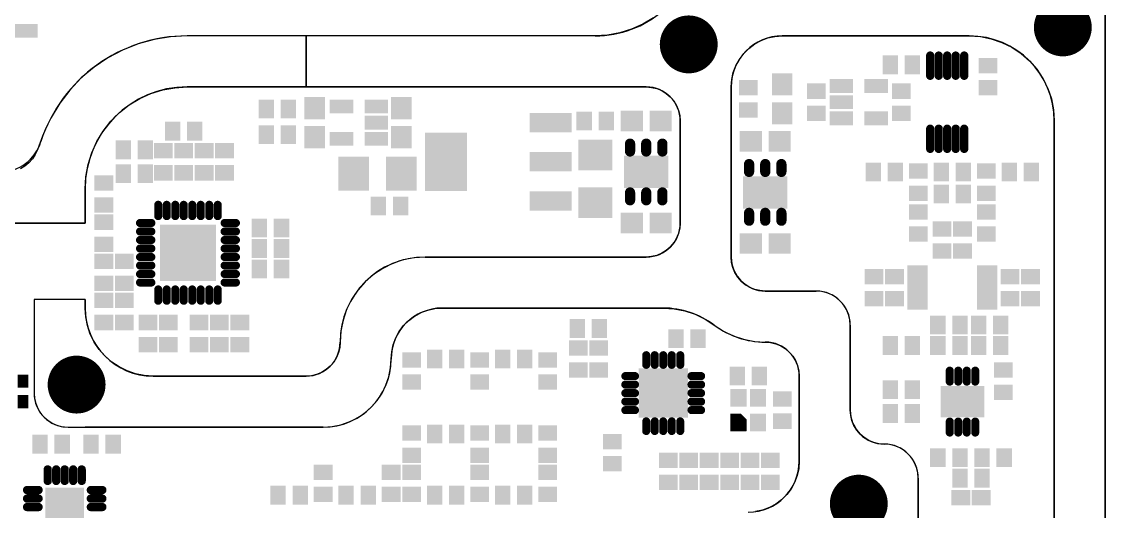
# Model space of a CAD drawing. Extents: x 0 to 122, y 0 to 96.
# Drawn here: x 58.3 to 122, y 35 to 63.8 of the extents above; entities that cross this region are included whole.
import ezdxf

# ---------------------------------------------------------------- set-up
doc = ezdxf.new("R2010")
doc.units = 0
doc.layers.add('29', color=253, linetype='CONTINUOUS')

# ---------------------------------------------------------------- blocks, each defined once
blk = doc.blocks.new('RECT')
blk.add_solid([(-0.5, -0.5), (0.5, -0.5), (-0.5, 0.5), (0.5, 0.5)])
blk = doc.blocks.new('RECT170112X96000R100')
at = {"const_width": 0.3}
blk.add_lwpolyline([(0.3816, 0), (0.3816, 0, 0.4142), (0.2316, 0.15), (-0.2316, 0.15, 0.4142), (-0.3816, 0), (-0.3816, 0, 0.4142), (-0.2316, -0.15), (0.2316, -0.15, 0.4142)], format="xyb", close=True, dxfattribs=at)
blk.add_solid([(-0.257, -0.0254), (0.257, -0.0254), (-0.257, 0.0254), (0.257, 0.0254)])
blk = doc.blocks.new('RECT166592X75712R100')
at = {"const_width": 0.2366}
blk.add_lwpolyline([(0.4023, 0), (0.4023, 0, 0.4142), (0.284, 0.1183), (-0.284, 0.1183, 0.4142), (-0.4023, 0), (-0.4023, 0, 0.4142), (-0.284, -0.1183), (0.284, -0.1183, 0.4142)], format="xyb", close=True, dxfattribs=at)
blk.add_solid([(-0.3094, -0.0254), (0.3094, -0.0254), (-0.3094, 0.0254), (0.3094, 0.0254)])
blk = doc.blocks.new('RECT182480X75712R100')
at = {"const_width": 0.2366}
blk.add_lwpolyline([(0.452, 0), (0.452, 0, 0.4142), (0.3337, 0.1183), (-0.3337, 0.1183, 0.4142), (-0.452, 0), (-0.452, 0, 0.4142), (-0.3337, -0.1183), (0.3337, -0.1183, 0.4142)], format="xyb", close=True, dxfattribs=at)
blk.add_solid([(-0.3591, -0.0254), (0.3591, -0.0254), (-0.3591, 0.0254), (0.3591, 0.0254)])
blk = doc.blocks.new('RECT186400X77600R100')
at = {"const_width": 0.2425}
blk.add_lwpolyline([(0.4613, 0), (0.4613, 0, 0.4142), (0.34, 0.1213), (-0.34, 0.1213, 0.4142), (-0.4613, 0), (-0.4613, 0, 0.4142), (-0.34, -0.1213), (0.34, -0.1213, 0.4142)], format="xyb", close=True, dxfattribs=at)
blk.add_solid([(-0.3654, -0.0254), (0.3654, -0.0254), (-0.3654, 0.0254), (0.3654, 0.0254)])
blk = doc.blocks.new('RECT179280X75712R100')
at = {"const_width": 0.2366}
blk.add_lwpolyline([(0.442, 0), (0.442, 0, 0.4142), (0.3236, 0.1183), (-0.3236, 0.1183, 0.4142), (-0.442, 0), (-0.442, 0, 0.4142), (-0.3236, -0.1183), (0.3236, -0.1183, 0.4142)], format="xyb", close=True, dxfattribs=at)
blk.add_solid([(-0.3491, -0.0254), (0.3491, -0.0254), (-0.3491, 0.0254), (0.3491, 0.0254)])
blk = doc.blocks.new('RECT267856X77312R100')
at = {"const_width": 0.2416}
blk.add_lwpolyline([(0.7163, 0), (0.7163, 0, 0.4142), (0.5955, 0.1208), (-0.5955, 0.1208, 0.4142), (-0.7163, 0), (-0.7163, 0, 0.4142), (-0.5955, -0.1208), (0.5955, -0.1208, 0.4142)], format="xyb", close=True, dxfattribs=at)
blk.add_solid([(-0.6209, -0.0254), (0.6209, -0.0254), (-0.6209, 0.0254), (0.6209, 0.0254)])

msp = doc.modelspace()

# ---------------------------------------------------------------- linework, layer by layer
at = {"layer": '29'}
for p, q in [((122, 96), (122, 0)), ((122, 0), (122, 66)), ((95.4246, 64.0555), (94.8003, 63.6829)), ((93.4412, 63.1732), (92.7258, 63.0434)), ((94.136, 63.3873), (93.4412, 63.1732)), ((94.8003, 63.6829), (94.136, 63.3873)), ((65.1114, 62.5275), (64.2011, 62.1658)), ((66.0553, 62.789), (65.1114, 62.5275)), ((67.0219, 62.9471), (66.0553, 62.789)), ((68, 63), (67.0219, 62.9471)), ((75, 63), (68, 63)), ((92, 63), (68, 63)), ((92, 63), (75, 63)), ((75, 63), (75, 60)), ((75, 60), (75, 63)), ((92.7258, 63.0434), (92, 63)), ((101.0354, 62.2673), (101.3781, 62.5238)), ((101.3781, 62.5238), (101.7538, 62.7289)), ((101.7538, 62.7289), (102.1548, 62.8785)), ((102.1548, 62.8785), (102.5731, 62.9695)), ((102.5731, 62.9695), (103, 63)), ((103, 63), (114, 63)), ((114, 63), (103, 63)), ((114, 63), (114.6526, 62.9572)), ((114.6526, 62.9572), (115.2941, 62.8296)), ((115.2941, 62.8296), (115.9134, 62.6194)), ((115.9134, 62.6194), (116.5, 62.3301)), ((64.2011, 62.1658), (63.3352, 61.7079)), ((100.4762, 61.6219), (100.7328, 61.9646)), ((100.7328, 61.9646), (101.0354, 62.2673)), ((116.5, 62.3301), (117.0438, 61.9668)), ((117.0438, 61.9668), (117.5355, 61.5355)), ((63.3352, 61.7079), (62.5238, 61.1594)), ((100.1215, 60.8452), (100.2711, 61.2462)), ((100.2711, 61.2462), (100.4762, 61.6219)), ((117.5355, 61.5355), (117.9668, 61.0438)), ((62.5238, 61.1594), (61.7762, 60.5265)), ((100.0305, 60.4269), (100.1215, 60.8452)), ((117.9668, 61.0438), (118.3301, 60.5)), ((61.7762, 60.5265), (61.1013, 59.8166)), ((66.5641, 59.8257), (67.2768, 59.9563)), ((67.2768, 59.9563), (68, 60)), ((68, 60), (75, 60)), ((95, 60), (68, 60)), ((75, 60), (95, 60)), ((95, 60), (95.3129, 59.9754)), ((95.3129, 59.9754), (95.618, 59.9021)), ((100, 60), (100.0305, 60.4269)), ((100, 50), (100, 60)), ((100, 60), (100, 50)), ((118.3301, 60.5), (118.6194, 59.9134)), ((118.6194, 59.9134), (118.8296, 59.2941)), ((61.1013, 59.8166), (60.5069, 59.0381)), ((64.5916, 58.9379), (65.2117, 59.3127)), ((65.2117, 59.3127), (65.8724, 59.6101)), ((65.8724, 59.6101), (66.5641, 59.8257)), ((95.618, 59.9021), (95.908, 59.782)), ((95.908, 59.782), (96.1756, 59.618)), ((96.1756, 59.618), (96.4142, 59.4142)), ((96.4142, 59.4142), (96.618, 59.1756)), ((118.8296, 59.2941), (118.9572, 58.6526)), ((60.5069, 59.0381), (60, 58.2)), ((64.0213, 58.4911), (64.5916, 58.9379)), ((96.618, 59.1756), (96.782, 58.908)), ((96.782, 58.908), (96.9021, 58.618)), ((118.9572, 58.6526), (119, 58)), ((60, 58.2), (59.7326, 57.6579)), ((63.5089, 57.9787), (64.0213, 58.4911)), ((96.9021, 58.618), (96.9754, 58.3129)), ((96.9754, 58.3129), (97, 58)), ((97, 58), (97, 52)), ((97, 52), (97, 58)), ((119, 58), (119, 27)), ((119, 27), (119, 58)), ((59.7326, 57.6579), (59.5, 57.1)), ((62.6873, 56.7883), (63.0621, 57.4084)), ((63.0621, 57.4084), (63.5089, 57.9787)), ((59.5, 57.1), (59.2, 56.3)), ((62.3899, 56.1276), (62.6873, 56.7883)), ((59.2, 56.3), (59.072, 56.021)), ((62.1744, 55.4359), (62.3899, 56.1276)), ((58.6978, 55.5365), (58.4601, 55.3422)), ((58.9033, 55.7645), (58.6978, 55.5365)), ((59.072, 56.021), (58.9033, 55.7645)), ((58.4601, 55.3422), (58.1959, 55.1861)), ((62.0437, 54.7232), (62.1744, 55.4359)), ((62, 54), (62.0437, 54.7232)), ((62, 52), (62, 54)), ((62, 54), (62, 52)), ((50, 52), (62, 52)), ((59, 52), (50, 52)), ((62, 52), (59, 52)), ((96.9754, 51.6871), (96.9021, 51.382)), ((97, 52), (96.9754, 51.6871)), ((96.782, 51.092), (96.618, 50.8244)), ((96.9021, 51.382), (96.782, 51.092)), ((96.1756, 50.382), (95.908, 50.218)), ((96.4142, 50.5858), (96.1756, 50.382)), ((96.618, 50.8244), (96.4142, 50.5858)), ((80.7059, 49.8296), (80.0866, 49.6194)), ((81.3474, 49.9572), (80.7059, 49.8296)), ((82, 50), (81.3474, 49.9572)), ((95, 50), (82, 50)), ((82, 50), (95, 50)), ((95.3129, 50.0246), (95, 50)), ((95.618, 50.0979), (95.3129, 50.0246)), ((95.908, 50.218), (95.618, 50.0979)), ((100.0246, 49.6871), (100, 50)), ((79.5, 49.3301), (78.9562, 48.9668)), ((80.0866, 49.6194), (79.5, 49.3301)), ((100.0979, 49.382), (100.0246, 49.6871)), ((100.218, 49.092), (100.0979, 49.382)), ((100.382, 48.8244), (100.218, 49.092)), ((78.4645, 48.5355), (78.0332, 48.0438)), ((78.9562, 48.9668), (78.4645, 48.5355)), ((100.5858, 48.5858), (100.382, 48.8244)), ((100.8244, 48.382), (100.5858, 48.5858)), ((78.0332, 48.0438), (77.6699, 47.5)), ((101.092, 48.218), (100.8244, 48.382)), ((101.382, 48.0979), (101.092, 48.218)), ((101.6871, 48.0246), (101.382, 48.0979)), ((102, 48), (101.6871, 48.0246)), ((105, 48), (102, 48)), ((102, 48), (105, 48)), ((105.3129, 47.9754), (105, 48)), ((105.618, 47.9021), (105.3129, 47.9754)), ((105.908, 47.782), (105.618, 47.9021)), ((62, 47.5), (59, 47.5)), ((59, 47.5), (59, 42)), ((62, 47.5), (59, 47.5)), ((59, 47.5), (59, 47)), ((62, 47), (62, 47.5)), ((62, 47.5), (62, 47)), ((77.6699, 47.5), (77.3806, 46.9134)), ((106.1756, 47.618), (105.908, 47.782)), ((106.4142, 47.4142), (106.1756, 47.618)), ((106.618, 47.1756), (106.4142, 47.4142)), ((106.782, 46.908), (106.618, 47.1756)), ((59, 47), (59, 42)), ((62.0342, 46.4779), (62, 47)), ((77.3806, 46.9134), (77.1704, 46.2941)), ((81.0354, 46.2673), (81.3781, 46.5238)), ((81.3781, 46.5238), (81.7538, 46.7289)), ((81.7538, 46.7289), (82.1548, 46.8785)), ((82.1548, 46.8785), (82.5731, 46.9695)), ((82.5731, 46.9695), (83, 47)), ((83, 47), (96, 47)), ((96, 47), (83, 47)), ((96, 47), (96.6417, 46.9586)), ((96.6417, 46.9586), (97.2728, 46.8353)), ((97.2728, 46.8353), (97.8829, 46.6319)), ((97.8829, 46.6319), (98.4618, 46.352)), ((106.9021, 46.618), (106.782, 46.908)), ((106.9754, 46.3129), (106.9021, 46.618)), ((62.1363, 45.9647), (62.0342, 46.4779)), ((62.3045, 45.4693), (62.1363, 45.9647)), ((77.1704, 46.2941), (77.0428, 45.6526)), ((80.4762, 45.6219), (80.7328, 45.9646)), ((80.7328, 45.9646), (81.0354, 46.2673)), ((98.4618, 46.352), (99, 46)), ((99, 46), (99.5382, 45.648)), ((107, 46), (106.9754, 46.3129)), ((107, 41), (107, 46)), ((107, 46), (107, 41)), ((62.5359, 45), (62.3045, 45.4693)), ((77.0428, 45.6526), (77, 45)), ((80.2711, 45.2462), (80.4762, 45.6219)), ((99.5382, 45.648), (100.1171, 45.3681)), ((100.1171, 45.3681), (100.7272, 45.1647)), ((62.8266, 44.565), (62.5359, 45)), ((76.9754, 44.6871), (76.9021, 44.382)), ((77, 45), (76.9754, 44.6871)), ((80.0305, 44.4269), (80.1215, 44.8452)), ((80.1215, 44.8452), (80.2711, 45.2462)), ((100.7272, 45.1647), (101.3583, 45.0414)), ((101.3583, 45.0414), (102, 45)), ((102, 45), (102.3129, 44.9754)), ((102.3129, 44.9754), (102.618, 44.9021)), ((102.618, 44.9021), (102.908, 44.782)), ((102.908, 44.782), (103.1756, 44.618)), ((103.1756, 44.618), (103.4142, 44.4142)), ((63.1716, 44.1716), (62.8266, 44.565)), ((63.565, 43.8266), (63.1716, 44.1716)), ((76.782, 44.092), (76.618, 43.8244)), ((76.9021, 44.382), (76.782, 44.092)), ((79.9658, 43.4779), (80, 44)), ((80, 44), (80.0305, 44.4269)), ((103.4142, 44.4142), (103.618, 44.1756)), ((103.618, 44.1756), (103.782, 43.908)), ((64, 43.5359), (63.565, 43.8266)), ((64.4693, 43.3045), (64, 43.5359)), ((76.1756, 43.382), (75.908, 43.218)), ((76.4142, 43.5858), (76.1756, 43.382)), ((76.618, 43.8244), (76.4142, 43.5858)), ((79.8637, 42.9647), (79.9658, 43.4779)), ((103.782, 43.908), (103.9021, 43.618)), ((103.9021, 43.618), (103.9754, 43.3129)), ((64.9647, 43.1363), (64.4693, 43.3045)), ((65.4779, 43.0342), (64.9647, 43.1363)), ((66, 43), (65.4779, 43.0342)), ((75, 43), (66, 43)), ((66, 43), (75, 43)), ((75.3129, 43.0246), (75, 43)), ((75.618, 43.0979), (75.3129, 43.0246)), ((75.908, 43.218), (75.618, 43.0979)), ((79.6955, 42.4693), (79.8637, 42.9647)), ((103.9754, 43.3129), (104, 43)), ((104, 43), (104, 38)), ((104, 38), (104, 43)), ((79.4641, 42), (79.6955, 42.4693)), ((59, 42), (59.0246, 41.6871)), ((59.0246, 41.6871), (59.0979, 41.382)), ((78.8284, 41.1716), (79.1734, 41.565)), ((79.1734, 41.565), (79.4641, 42)), ((59.0979, 41.382), (59.218, 41.092)), ((59.218, 41.092), (59.382, 40.8244)), ((59.382, 40.8244), (59.5858, 40.5858)), ((78, 40.5359), (78.435, 40.8266)), ((78.435, 40.8266), (78.8284, 41.1716)), ((107.0246, 40.6871), (107, 41)), ((59.5858, 40.5858), (59.8244, 40.382)), ((59.8244, 40.382), (60.092, 40.218)), ((60.092, 40.218), (60.382, 40.0979)), ((77.0353, 40.1363), (77.5307, 40.3045)), ((77.5307, 40.3045), (78, 40.5359)), ((107.0979, 40.382), (107.0246, 40.6871)), ((107.218, 40.092), (107.0979, 40.382)), ((60.382, 40.0979), (60.6871, 40.0246)), ((60.6871, 40.0246), (61, 40)), ((61, 40), (76, 40)), ((61, 40), (65, 40)), ((65, 40), (62, 40)), ((66, 40), (65, 40)), ((76, 40), (66, 40)), ((76, 40), (76.5221, 40.0342)), ((76.5221, 40.0342), (77.0353, 40.1363)), ((107.382, 39.8244), (107.218, 40.092)), ((107.5858, 39.5858), (107.382, 39.8244)), ((107.8244, 39.382), (107.5858, 39.5858)), ((108.092, 39.218), (107.8244, 39.382)), ((108.382, 39.0979), (108.092, 39.218)), ((108.6871, 39.0246), (108.382, 39.0979)), ((109, 39), (108.6871, 39.0246)), ((109.3129, 38.9754), (109, 39)), ((109.618, 38.9021), (109.3129, 38.9754)), ((109.908, 38.782), (109.618, 38.9021)), ((110.1756, 38.618), (109.908, 38.782)), ((110.4142, 38.4142), (110.1756, 38.618)), ((110.618, 38.1756), (110.4142, 38.4142)), ((104, 38), (103.9695, 37.5731)), ((110.782, 37.908), (110.618, 38.1756)), ((110.9021, 37.618), (110.782, 37.908)), ((110.9754, 37.3129), (110.9021, 37.618)), ((103.8785, 37.1548), (103.7289, 36.7538)), ((103.9695, 37.5731), (103.8785, 37.1548)), ((111, 37), (110.9754, 37.3129)), ((111, 34), (111, 37)), ((111, 37), (111, 34)), ((103.5238, 36.3781), (103.2673, 36.0354)), ((103.7289, 36.7538), (103.5238, 36.3781)), ((102.9646, 35.7328), (102.6219, 35.4762)), ((103.2673, 36.0354), (102.9646, 35.7328)), ((101.8452, 35.1215), (101.4269, 35.0305)), ((102.2462, 35.2711), (101.8452, 35.1215)), ((102.6219, 35.4762), (102.2462, 35.2711))]:
    msp.add_line(p, q, dxfattribs=at)
for points, const_width in [([(119.5, 62.6492, 1), (119.5, 64.3508, 1), (119.5, 62.6492)], 1.7016), ([(97.5, 61.6492, 1), (97.5, 63.3508, 1), (97.5, 61.6492)], 1.7016), ([(61.5, 41.6492, 1), (61.5, 43.3508, 1), (61.5, 41.6492)], 1.7016), ([(99.975, 40.7877, 1), (99.975, 40.7623)], 0.0254), ([(99.9877, 40.775, 1), (99.9623, 40.775)], 0.0254), ([(100.559, 40.784, 1), (100.541, 40.766)], 0.0254), ([(100.55, 40.7623, 1), (100.55, 40.7877)], 0.0254), ([(99.975, 40.7543, 1), (99.975, 40.7289)], 0.0254), ([(99.975, 40.7035, 1), (99.975, 40.6781)], 0.0254), ([(99.975, 40.6527, 1), (99.975, 40.6273)], 0.0254), ([(99.975, 40.6019, 1), (99.975, 40.5765)], 0.0254), ([(99.975, 40.5511, 1), (99.975, 40.5257)], 0.0254), ([(99.975, 40.5003, 1), (99.975, 40.4749)], 0.0254), ([(99.975, 40.4495, 1), (99.975, 40.4241)], 0.0254), ([(99.975, 40.3987, 1), (99.975, 40.3733)], 0.0254), ([(99.975, 40.3479, 1), (99.975, 40.3225)], 0.0254), ([(99.975, 40.2971, 1), (99.975, 40.2717)], 0.0254), ([(99.975, 40.2463, 1), (99.975, 40.2209)], 0.0254), ([(99.975, 40.1955, 1), (99.975, 40.1701)], 0.0254), ([(99.975, 40.1447, 1), (99.975, 40.1193)], 0.0254), ([(100.5834, 40.7289, 1), (100.5834, 40.7543)], 0.0254), ([(100.6342, 40.6781, 1), (100.6342, 40.7035)], 0.0254), ([(100.685, 40.6273, 1), (100.685, 40.6527)], 0.0254), ([(100.7358, 40.5765, 1), (100.7358, 40.6019)], 0.0254), ([(100.7866, 40.5257, 1), (100.7866, 40.5511)], 0.0254), ([(100.8374, 40.4749, 1), (100.8374, 40.5003)], 0.0254), ([(100.8877, 40.45, 1), (100.8623, 40.45)], 0.0254), ([(100.866, 40.441, 1), (100.884, 40.459)], 0.0254), ([(100.875, 40.4241, 1), (100.875, 40.4495)], 0.0254), ([(100.875, 40.3733, 1), (100.875, 40.3987)], 0.0254), ([(100.875, 40.3225, 1), (100.875, 40.3479)], 0.0254), ([(100.875, 40.2717, 1), (100.875, 40.2971)], 0.0254), ([(100.875, 40.2209, 1), (100.875, 40.2463)], 0.0254), ([(100.875, 40.1701, 1), (100.875, 40.1955)], 0.0254), ([(100.875, 40.1193, 1), (100.875, 40.1447)], 0.0254), ([(99.975, 40.0939, 1), (99.975, 40.0685)], 0.0254), ([(99.975, 40.0431, 1), (99.975, 40.0177)], 0.0254), ([(99.975, 39.9923, 1), (99.975, 39.9669)], 0.0254), ([(99.975, 39.9415, 1), (99.975, 39.9161)], 0.0254), ([(99.975, 39.8907, 1), (99.975, 39.8653)], 0.0254), ([(99.975, 39.8399, 1), (99.975, 39.8145)], 0.0254), ([(99.975, 39.7891, 1), (99.975, 39.7637)], 0.0254), ([(99.975, 39.7877, 1), (99.975, 39.7623)], 0.0254), ([(99.9623, 39.775, 1), (99.9877, 39.775)], 0.0254), ([(100.8623, 39.775, 1), (100.8877, 39.775)], 0.0254), ([(100.875, 40.0685, 1), (100.875, 40.0939)], 0.0254), ([(100.875, 40.0177, 1), (100.875, 40.0431)], 0.0254), ([(100.875, 39.9669, 1), (100.875, 39.9923)], 0.0254), ([(100.875, 39.9161, 1), (100.875, 39.9415)], 0.0254), ([(100.875, 39.8653, 1), (100.875, 39.8907)], 0.0254), ([(100.875, 39.8145, 1), (100.875, 39.8399)], 0.0254), ([(100.875, 39.7637, 1), (100.875, 39.7891)], 0.0254), ([(100.875, 39.7623, 1), (100.875, 39.7877)], 0.0254), ([(107.5, 34.6492, 1), (107.5, 36.3508, 1), (107.5, 34.6492)], 1.7016)]:
    msp.add_lwpolyline(points, format="xyb", dxfattribs=dict(at, const_width=const_width))
at = {"layer": '29', "const_width": 0.0508}
for points in [[(99.975, 40.775), (100.55, 40.775)], [(99.975, 39.775), (99.975, 40.775)], [(100.55, 40.775), (100.875, 40.45)], [(99.975, 40.7416), (100.5834, 40.7416)], [(99.975, 40.6908), (100.6342, 40.6908)], [(99.975, 40.64), (100.685, 40.64)], [(99.975, 40.5892), (100.7358, 40.5892)], [(99.975, 40.5384), (100.7866, 40.5384)], [(99.975, 40.4876), (100.8374, 40.4876)], [(99.975, 40.4368), (100.875, 40.4368)], [(99.975, 40.386), (100.875, 40.386)], [(99.975, 40.3352), (100.875, 40.3352)], [(99.975, 40.2844), (100.875, 40.2844)], [(99.975, 40.2336), (100.875, 40.2336)], [(99.975, 40.1828), (100.875, 40.1828)], [(99.975, 40.132), (100.875, 40.132)], [(100.875, 40.45), (100.875, 39.775)], [(99.975, 40.0812), (100.875, 40.0812)], [(99.975, 40.0304), (100.875, 40.0304)], [(99.975, 39.9796), (100.875, 39.9796)], [(99.975, 39.9288), (100.875, 39.9288)], [(99.975, 39.878), (100.875, 39.878)], [(99.975, 39.8272), (100.875, 39.8272)], [(99.975, 39.7764), (100.875, 39.7764)], [(100.875, 39.775), (99.975, 39.775)]]:
    msp.add_lwpolyline(points, dxfattribs=at)
at = {"layer": '29'}
for centre, radius, start, end in [((92, 69.0833), 6.0833, 270, 311.1121), ((68, 53.9355), 9.0645, 90, 161.5779), ((103, 60), 3, 90, 180), ((114, 58), 5, 0, 90), ((68, 54), 6, 90, 180), ((95, 58), 2, 0, 90), ((57, 57.5), 2.5, 270, 343.7398), ((95, 52), 2, 270, 0), ((82, 45), 5, 90, 180), ((102, 50), 2, 180, 270), ((105, 46), 2, 0, 90), ((66, 47), 4, 180, 270), ((83, 44), 3, 90, 180), ((96, 42), 5, 53.1301, 90), ((102, 50), 5, 233.1301, 270), ((75, 45), 2, 270, 0), ((102, 43), 2, 0, 90), ((76, 44), 4, 270, 0), ((61, 42), 2, 180, 270), ((109, 41), 2, 180, 270), ((109, 37), 2, 0, 90), ((101, 38), 3, 270, 0)]:
    msp.add_arc(centre, radius, start, end, dxfattribs=at)

# ---------------------------------------------------------------- block references
for p, xscale, yscale, rotation in [((58, 63.295), 0.8032, 2.4032, 90), ((115.1, 61.25), 0.9032, 1.1032, 270), ((103, 60.15), 1.3032, 1.2032, 90), ((101, 59.95), 0.9032, 1.1032, 90), ((105, 59.75), 0.9032, 1.1032, 270), ((110, 59.75), 0.9032, 1.1032, 270), ((115.1, 59.95), 0.9032, 1.1032, 270), ((75.5, 58.75), 1.3032, 1.2032, 90), ((80.6, 58.75), 1.3032, 1.2032, 90), ((77.0755, 58.85), 1.3833, 0.8124, 180), ((79.1245, 58.85), 1.3833, 0.8124, 180), ((101, 58.65), 0.9032, 1.1032, 90), ((103, 58.45), 1.3032, 1.2032, 90), ((105, 58.45), 0.9032, 1.1032, 270), ((110, 58.45), 0.9032, 1.1032, 270), ((79.1245, 57.9), 1.3833, 0.8124, 180), ((89.3726, 57.9), 2.4683, 1.1323, 180), ((91.35, 58), 0.9032, 1.1032, 180), ((92.65, 58), 0.9032, 1.1032, 180), ((94.15, 58), 1.3032, 1.2032, 180), ((95.85, 58), 1.3032, 1.2032, 180), ((72.65, 57.2), 0.9032, 1.1032, 180), ((73.95, 57.2), 0.9032, 1.1032, 180), ((75.5, 57.05), 1.3032, 1.2032, 90), ((80.6, 57.05), 1.3032, 1.2032, 90), ((101.15, 56.8), 1.3032, 1.2032, 180), ((102.85, 56.8), 1.3032, 1.2032, 180), ((64.25, 56.3), 0.9032, 1.1032, 180), ((65.55, 56.3), 0.9032, 1.1032, 180), ((77.0755, 56.95), 1.3833, 0.8124, 180), ((79.1245, 56.95), 1.3833, 0.8124, 180), ((83.2274, 55.6), 2.4683, 3.4323, 180), ((92, 56), 1.8032, 2.0032, 270), ((66.6, 56.25), 0.9032, 1.1032, 90), ((67.8, 56.25), 0.9032, 1.1032, 90), ((69, 56.25), 0.9032, 1.1032, 270), ((70.2, 56.25), 0.9032, 1.1032, 270), ((89.3726, 55.6), 2.4683, 1.1323, 180), ((64.25, 54.9), 0.9032, 1.1032, 180), ((65.55, 54.9), 0.9032, 1.1032, 180), ((77.8, 54.9), 1.8032, 2.0032, 180), ((80.6, 54.9), 1.8032, 2.0032, 180), ((95, 55), 1.9032, 2.6032, 270), ((111, 55.05), 0.9032, 1.1032, 270), ((115, 55.05), 0.9032, 1.1032, 270), ((66.6, 54.95), 0.9032, 1.1032, 90), ((67.8, 54.95), 0.9032, 1.1032, 90), ((69, 54.95), 0.9032, 1.1032, 270), ((70.2, 54.95), 0.9032, 1.1032, 270), ((63.1, 54.35), 0.9032, 1.1032, 90), ((102, 53.8), 1.9032, 2.6032, 270), ((111, 53.75), 0.9032, 1.1032, 270), ((115, 53.75), 0.9032, 1.1032, 270), ((79.25, 53), 0.9032, 1.1032, 180), ((80.55, 53), 0.9032, 1.1032, 180), ((89.3726, 53.3), 2.4683, 1.1323, 180), ((92, 53.2), 1.8032, 2.0032, 270), ((63.1, 53.05), 0.9032, 1.1032, 90), ((111, 52.65), 0.9032, 1.1032, 270), ((115, 52.65), 0.9032, 1.1032, 270), ((63.1, 52.05), 0.9032, 1.1032, 90), ((94.15, 52), 1.3032, 1.2032, 180), ((95.85, 52), 1.3032, 1.2032, 180), ((68.05, 50.25), 3.3032, 3.3032, 270), ((111, 51.35), 0.9032, 1.1032, 270), ((112.4, 51.65), 0.9032, 1.1032, 90), ((113.6, 51.65), 0.9032, 1.1032, 270), ((115, 51.35), 0.9032, 1.1032, 270), ((63.1, 50.75), 0.9032, 1.1032, 90), ((72.25, 50.5), 0.9032, 1.1032, 180), ((73.55, 50.5), 0.9032, 1.1032, 180), ((101.15, 50.8), 1.3032, 1.2032, 180), ((102.85, 50.8), 1.3032, 1.2032, 180), ((112.4, 50.35), 0.9032, 1.1032, 90), ((113.6, 50.35), 0.9032, 1.1032, 270), ((63.1, 49.75), 0.9032, 1.1032, 90), ((64.3, 49.75), 0.9032, 1.1032, 270), ((108.4, 48.85), 0.9032, 1.1032, 90), ((109.6, 48.85), 0.9032, 1.1032, 90), ((110.95, 49.175), 0.6532, 1.2032, 90), ((115.05, 49.175), 0.6532, 1.2032, 90), ((116.4, 48.85), 0.9032, 1.1032, 270), ((117.6, 48.85), 0.9032, 1.1032, 270), ((63.1, 48.45), 0.9032, 1.1032, 90), ((64.3, 48.45), 0.9032, 1.1032, 270), ((110.95, 48.525), 0.6532, 1.2032, 90), ((115.05, 48.525), 0.6532, 1.2032, 90), ((63.1, 47.45), 0.9032, 1.1032, 90), ((64.3, 47.45), 0.9032, 1.1032, 270), ((108.4, 47.55), 0.9032, 1.1032, 90), ((109.6, 47.55), 0.9032, 1.1032, 90), ((110.95, 47.875), 0.6532, 1.2032, 90), ((115.05, 47.875), 0.6532, 1.2032, 90), ((116.4, 47.55), 0.9032, 1.1032, 270), ((117.6, 47.55), 0.9032, 1.1032, 270), ((110.95, 47.225), 0.6532, 1.2032, 90), ((115.05, 47.225), 0.6532, 1.2032, 90), ((63.1, 46.15), 0.9032, 1.1032, 90), ((64.3, 46.15), 0.9032, 1.1032, 270), ((65.7, 46.15), 0.9032, 1.1032, 270), ((66.9, 46.15), 0.9032, 1.1032, 270), ((68.7, 46.15), 0.9032, 1.1032, 90), ((69.9, 46.15), 0.9032, 1.1032, 270), ((71.1, 46.15), 0.9032, 1.1032, 270), ((112.15, 46), 0.9032, 1.1032, 180), ((113.45, 46), 0.9032, 1.1032, 180), ((65.7, 44.85), 0.9032, 1.1032, 270), ((66.9, 44.85), 0.9032, 1.1032, 270), ((68.7, 44.85), 0.9032, 1.1032, 90), ((69.9, 44.85), 0.9032, 1.1032, 270), ((71.1, 44.85), 0.9032, 1.1032, 270), ((96.75, 45.2), 0.9032, 1.1032, 180), ((98.05, 45.2), 0.9032, 1.1032, 180), ((114.55, 44.8), 0.9032, 1.1032, 180), ((115.85, 44.8), 0.9032, 1.1032, 180), ((91, 44.65), 0.9032, 1.1032, 270), ((92.2, 44.65), 0.9032, 1.1032, 270), ((81.2, 43.95), 0.9032, 1.1032, 270), ((82.55, 44), 0.9032, 1.1032, 180), ((83.85, 44), 0.9032, 1.1032, 180), ((85.2, 43.95), 0.9032, 1.1032, 270), ((86.55, 44), 0.9032, 1.1032, 180), ((87.85, 44), 0.9032, 1.1032, 180), ((89.2, 43.95), 0.9032, 1.1032, 270), ((91, 43.35), 0.9032, 1.1032, 270), ((92.2, 43.35), 0.9032, 1.1032, 270), ((96, 42), 2.9032, 2.9032, 180), ((100.35, 43), 0.9032, 1.1032, 180), ((101.65, 43), 0.9032, 1.1032, 180), ((116, 43.35), 0.9032, 1.1032, 90), ((58.35, 42.6996), 0.7741, 0.6271, 90), ((81.2, 42.65), 0.9032, 1.1032, 270), ((85.2, 42.65), 0.9032, 1.1032, 270), ((89.2, 42.65), 0.9032, 1.1032, 270), ((100.425, 41.725), 1.05, 0.95, 270), ((101.575, 41.725), 1.05, 0.95, 270), ((103, 41.65), 0.9032, 1.1032, 270), ((113.6, 41.5), 1.8532, 2.5832, 90), ((116, 42.05), 0.9032, 1.1032, 90), ((58.35, 41.5004), 0.7741, 0.6271, 90), ((101.575, 40.275), 1.05, 0.95, 270), ((103, 40.35), 0.9032, 1.1032, 270), ((82.55, 39.6), 0.9032, 1.1032, 180), ((83.85, 39.6), 0.9032, 1.1032, 180), ((86.55, 39.6), 0.9032, 1.1032, 180), ((87.85, 39.6), 0.9032, 1.1032, 180), ((59.35, 39), 0.9032, 1.1032, 180), ((60.65, 39), 0.9032, 1.1032, 180), ((62.35, 39), 0.9032, 1.1032, 180), ((63.65, 39), 0.9032, 1.1032, 180), ((81.2, 39.65), 0.9032, 1.1032, 270), ((85.2, 39.65), 0.9032, 1.1032, 270), ((89.2, 39.65), 0.9032, 1.1032, 270), ((93, 39.15), 0.9032, 1.1032, 270), ((81.2, 38.35), 0.9032, 1.1032, 270), ((85.2, 38.35), 0.9032, 1.1032, 270), ((89.2, 38.35), 0.9032, 1.1032, 270), ((93, 37.85), 0.9032, 1.1032, 270), ((96.3, 38.05), 0.9032, 1.1032, 90), ((97.5, 38.05), 0.9032, 1.1032, 270), ((98.7, 38.05), 0.9032, 1.1032, 270), ((99.9, 38.05), 0.9032, 1.1032, 90), ((101.1, 38.05), 0.9032, 1.1032, 90), ((102.3, 38.05), 0.9032, 1.1032, 270), ((112.15, 38.2), 0.9032, 1.1032, 180), ((113.45, 38.2), 0.9032, 1.1032, 180), ((76, 37.35), 0.9032, 1.1032, 270), ((80, 37.35), 0.9032, 1.1032, 90), ((81.2, 37.35), 0.9032, 1.1032, 90), ((85.2, 37.35), 0.9032, 1.1032, 90), ((89.2, 37.35), 0.9032, 1.1032, 90), ((96.3, 36.75), 0.9032, 1.1032, 90), ((97.5, 36.75), 0.9032, 1.1032, 270), ((98.7, 36.75), 0.9032, 1.1032, 270), ((99.9, 36.75), 0.9032, 1.1032, 90), ((101.1, 36.75), 0.9032, 1.1032, 90), ((102.3, 36.75), 0.9032, 1.1032, 270), ((113.45, 37), 0.9032, 1.1032, 180), ((114.75, 37), 0.9032, 1.1032, 180), ((76, 36.05), 0.9032, 1.1032, 270), ((77.35, 36), 0.9032, 1.1032, 180), ((78.65, 36), 0.9032, 1.1032, 180), ((80, 36.05), 0.9032, 1.1032, 90), ((81.2, 36.05), 0.9032, 1.1032, 90), ((82.55, 36), 0.9032, 1.1032, 180), ((83.85, 36), 0.9032, 1.1032, 180), ((85.2, 36.05), 0.9032, 1.1032, 90), ((86.55, 36), 0.9032, 1.1032, 180), ((87.85, 36), 0.9032, 1.1032, 180), ((89.2, 36.05), 0.9032, 1.1032, 90), ((113.5, 35.85), 0.9032, 1.1032, 270), ((114.7, 35.85), 0.9032, 1.1032, 270)]:
    msp.add_blockref('RECT', p, dxfattribs=dict(at, xscale=xscale, yscale=yscale, rotation=rotation))
for p, xscale, yscale in [((109.35, 61.3), 0.9032, 1.1032), ((110.65, 61.3), 0.9032, 1.1032), ((106.4755, 60.05), 1.3833, 0.8124), ((108.5245, 60.05), 1.3833, 0.8124), ((106.4755, 59.1), 1.3833, 0.8124), ((72.65, 58.7), 0.9032, 1.1032), ((73.95, 58.7), 0.9032, 1.1032), ((106.4755, 58.15), 1.3833, 0.8124), ((108.5245, 58.15), 1.3833, 0.8124), ((67.15, 57.4), 0.9032, 1.1032), ((68.45, 57.4), 0.9032, 1.1032), ((108.35, 55), 0.9032, 1.1032), ((109.65, 55), 0.9032, 1.1032), ((112.35, 55), 0.9032, 1.1032), ((113.65, 55), 0.9032, 1.1032), ((116.35, 55), 0.9032, 1.1032), ((117.65, 55), 0.9032, 1.1032), ((112.35, 53.7), 0.9032, 1.1032), ((113.65, 53.7), 0.9032, 1.1032), ((72.25, 51.7), 0.9032, 1.1032), ((73.55, 51.7), 0.9032, 1.1032), ((72.25, 49.3), 0.9032, 1.1032), ((73.55, 49.3), 0.9032, 1.1032), ((114.55, 46), 0.9032, 1.1032), ((115.85, 46), 0.9032, 1.1032), ((90.95, 45.8), 0.9032, 1.1032), ((92.25, 45.8), 0.9032, 1.1032), ((109.35, 44.8), 0.9032, 1.1032), ((110.65, 44.8), 0.9032, 1.1032), ((112.15, 44.8), 0.9032, 1.1032), ((113.45, 44.8), 0.9032, 1.1032), ((109.35, 42.2), 0.9032, 1.1032), ((110.65, 42.2), 0.9032, 1.1032), ((109.35, 40.8), 0.9032, 1.1032), ((110.65, 40.8), 0.9032, 1.1032), ((114.75, 38.2), 0.9032, 1.1032), ((116.05, 38.2), 0.9032, 1.1032), ((60.8, 35.3), 2.2632, 2.2632), ((73.35, 36), 0.9032, 1.1032), ((74.65, 36), 0.9032, 1.1032)]:
    msp.add_blockref('RECT', p, dxfattribs=dict(at, xscale=xscale, yscale=yscale))
for name, p, rotation in [('RECT267856X77312R100', (111.7, 61.2496), 90), ('RECT267856X77312R100', (112.2, 61.2496), 90), ('RECT267856X77312R100', (112.7, 61.2496), 90), ('RECT267856X77312R100', (113.2, 61.2496), 90), ('RECT267856X77312R100', (113.7, 61.2496), 90), ('RECT267856X77312R100', (111.7, 56.9504), 90), ('RECT267856X77312R100', (112.2, 56.9504), 90), ('RECT267856X77312R100', (112.7, 56.9504), 90), ('RECT267856X77312R100', (113.2, 56.9504), 90), ('RECT267856X77312R100', (113.7, 56.9504), 90), ('RECT170112X96000R100', (94.05, 56.4346), 270), ('RECT170112X96000R100', (95, 56.4346), 270), ('RECT170112X96000R100', (95.95, 56.4346), 270), ('RECT170112X96000R100', (101.05, 55.2346), 270), ('RECT170112X96000R100', (102, 55.2346), 270), ('RECT170112X96000R100', (102.95, 55.2346), 270), ('RECT170112X96000R100', (94.05, 53.5654), 270), ('RECT170112X96000R100', (95, 53.5654), 270), ('RECT170112X96000R100', (95.95, 53.5654), 270), ('RECT182480X75712R100', (66.3, 52.7373), 270), ('RECT182480X75712R100', (66.8, 52.7373), 270), ('RECT182480X75712R100', (67.3, 52.7373), 270), ('RECT182480X75712R100', (67.8, 52.7373), 270), ('RECT182480X75712R100', (68.3, 52.7373), 270), ('RECT182480X75712R100', (68.8, 52.7373), 270), ('RECT182480X75712R100', (69.3, 52.7373), 270), ('RECT182480X75712R100', (69.8, 52.7373), 270), ('RECT170112X96000R100', (101.05, 52.3654), 270), ('RECT170112X96000R100', (102, 52.3654), 270), ('RECT170112X96000R100', (102.95, 52.3654), 270), ('RECT182480X75712R100', (66.3, 47.7627), 270), ('RECT182480X75712R100', (66.8, 47.7627), 270), ('RECT182480X75712R100', (67.3, 47.7627), 270), ('RECT182480X75712R100', (67.8, 47.7627), 270), ('RECT182480X75712R100', (68.3, 47.7627), 270), ('RECT182480X75712R100', (68.8, 47.7627), 270), ('RECT182480X75712R100', (69.3, 47.7627), 270), ('RECT182480X75712R100', (69.8, 47.7627), 270), ('RECT166592X75712R100', (95, 43.9456), 270), ('RECT166592X75712R100', (95.5, 43.9456), 270), ('RECT166592X75712R100', (96, 43.9456), 270), ('RECT166592X75712R100', (96.5, 43.9456), 270), ('RECT166592X75712R100', (97, 43.9456), 270), ('RECT179280X75712R100', (112.85, 42.9973), 90), ('RECT179280X75712R100', (113.35, 42.9973), 90), ('RECT179280X75712R100', (113.85, 42.9973), 90), ('RECT179280X75712R100', (114.35, 42.9973), 90), ('RECT166592X75712R100', (94.0544, 43), 180), ('RECT166592X75712R100', (94.0544, 42.5), 180), ('RECT166592X75712R100', (97.9456, 43), 180), ('RECT166592X75712R100', (97.9456, 42.5), 180), ('RECT166592X75712R100', (94.0544, 42), 180), ('RECT166592X75712R100', (97.9456, 42), 180), ('RECT166592X75712R100', (94.0544, 41.5), 180), ('RECT166592X75712R100', (97.9456, 41.5), 180), ('RECT166592X75712R100', (94.0544, 41), 180), ('RECT166592X75712R100', (97.9456, 41), 180), ('RECT166592X75712R100', (95, 40.0544), 270), ('RECT166592X75712R100', (95.5, 40.0544), 270), ('RECT166592X75712R100', (96, 40.0544), 270), ('RECT166592X75712R100', (96.5, 40.0544), 270), ('RECT166592X75712R100', (97, 40.0544), 270), ('RECT179280X75712R100', (112.85, 40.0027), 90), ('RECT179280X75712R100', (113.35, 40.0027), 90), ('RECT179280X75712R100', (113.85, 40.0027), 90), ('RECT179280X75712R100', (114.35, 40.0027), 90), ('RECT186400X77600R100', (59.8, 37.175), 90), ('RECT186400X77600R100', (60.3, 37.175), 90), ('RECT186400X77600R100', (60.8, 37.175), 90), ('RECT186400X77600R100', (61.3, 37.175), 90), ('RECT186400X77600R100', (61.8, 37.175), 90)]:
    msp.add_blockref(name, p, dxfattribs=dict(at, rotation=rotation))
for name, p in [('RECT182480X75712R100', (65.5627, 52)), ('RECT182480X75712R100', (65.5627, 51.5)), ('RECT182480X75712R100', (70.5373, 52)), ('RECT182480X75712R100', (70.5373, 51.5)), ('RECT182480X75712R100', (65.5627, 51)), ('RECT182480X75712R100', (70.5373, 51)), ('RECT182480X75712R100', (65.5627, 50.5)), ('RECT182480X75712R100', (70.5373, 50.5)), ('RECT182480X75712R100', (65.5627, 50)), ('RECT182480X75712R100', (65.5627, 49.5)), ('RECT182480X75712R100', (70.5373, 50)), ('RECT182480X75712R100', (70.5373, 49.5)), ('RECT182480X75712R100', (65.5627, 49)), ('RECT182480X75712R100', (70.5373, 49)), ('RECT182480X75712R100', (65.5627, 48.5)), ('RECT182480X75712R100', (70.5373, 48.5)), ('RECT186400X77600R100', (58.925, 36.3)), ('RECT186400X77600R100', (62.675, 36.3)), ('RECT186400X77600R100', (58.925, 35.8)), ('RECT186400X77600R100', (62.675, 35.8)), ('RECT186400X77600R100', (58.925, 35.3)), ('RECT186400X77600R100', (62.675, 35.3))]:
    msp.add_blockref(name, p, dxfattribs=at)

doc.saveas('drawing.dxf')
